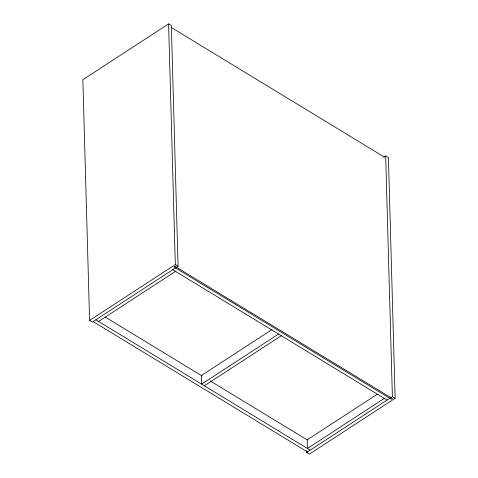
<?xml version="1.0" encoding="UTF-8"?>
<svg xmlns="http://www.w3.org/2000/svg" width="478" height="478" viewBox="0 0 478 478"><rect width="100%" height="100%" fill="white"/><g stroke="black" fill="none" stroke-linecap="round" stroke-linejoin="round"><path stroke-width="0.72" d="M168.597 23.9L82.861 79.718L89.583 320.403L92.332 322.076L178.067 266.258L171.345 25.573L168.597 23.9L175.318 264.585L178.067 266.258M89.583 320.403L175.318 264.585M98.588 321.461L175.516 271.379M383.792 157.148L385.668 155.924L388.417 157.597L395.139 398.282L309.403 454.1L306.655 452.427L306.613 450.939M272.06 329.527L201.387 375.535L201.626 384.133L278.555 334.05M204.375 385.806L281.303 335.717M377.22 394.272L307.175 439.88L307.414 448.472L384.342 398.389M306.655 452.427L392.39 396.609L385.668 155.924M171.405 27.569L384.402 157.119M392.39 396.609L395.139 398.282M172.767 269.706L387.09 400.062M105.166 317.016L202.122 375.983M210.416 381.026L307.372 439.999M95.839 319.788L310.162 450.145M93.114 321.569L307.432 451.919M174.936 266.318L173.926 266.975L391.386 399.244L392.402 398.58L174.936 266.318"/></g></svg>
